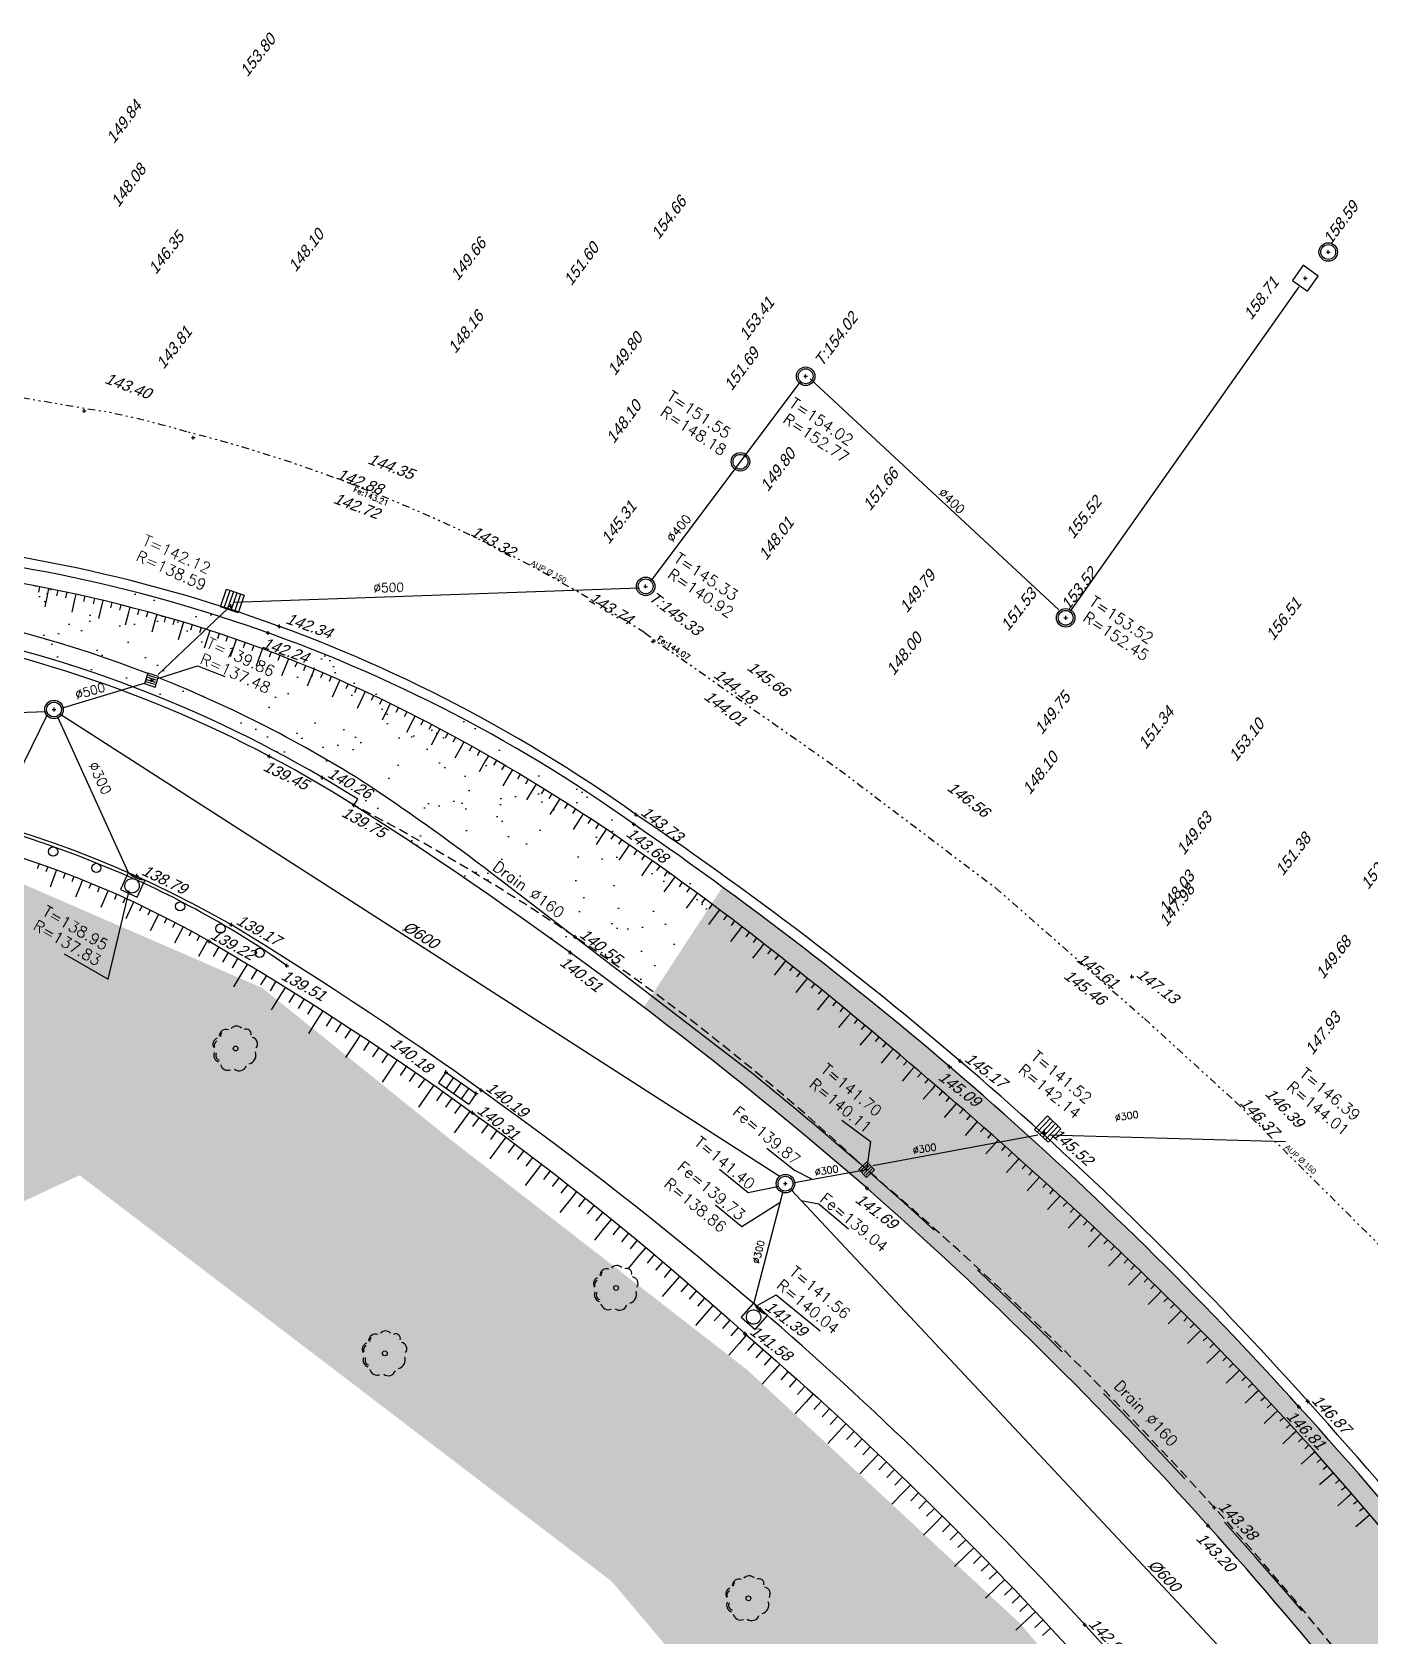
# Model space of a CAD drawing. Header units: metres. Extents: x 1633075 to 1634601, y 8175308 to 8177203.
# Drawn here: x 1633752.9 to 1633825.1, y 8176003.2 to 8176089.7 of the extents above; entities that cross this region are included whole.
import ezdxf

# ---------------------------------------------------------------- set-up
doc = ezdxf.new("R2010")
doc.units = ezdxf.units.M
doc.header["$LTSCALE"] = 2
doc.header["$PDMODE"] = 2
doc.header["$PDSIZE"] = 0.1
for name, pattern in [('211', [0.5, 0.2, -0.1, 0, -0.1, 0, -0.1]), ('31', [2, 1, 1]), ('CACHE', [0.375, 0.25, -0.125]), ('CACHE2', [4.7625, 3.175, -1.5875]), ('CONTINU', [0])]:
    doc.linetypes.add(name, pattern=pattern)
for name, color, linetype in [('C15785 - BORDURES', 7, 'CONTINU'), ('C15785 - BTALUS', 3, 'CACHE'), ('C15785 - DBA', 252, 'Continuous'), ('C15785 - EAUP', 5, 'CONTINU'), ('C15785 - EP', 4, 'Continuous'), ('C15785 - GLISSIERE', 252, 'Continuous'), ('C15785 - HTALUS', 7, 'Continuous'), ('C15785 - POINT 2D', 7, 'Continuous'), ('C15785 - PTT', 3, 'Continuous'), ('C15785 - RECO-GÉN', 5, 'Continuous'), ('C15785 - Talus', 7, 'Continuous'), ('C15785 - VEGET', 3, 'Continuous'), ('C15785 - Z', 7, 'Continuous')]:
    doc.layers.add(name, color=color, linetype=linetype)
doc.styles.add('SIMPLEX', font='simplex_.ttf', dxfattribs={"height": 0.6})
doc.styles.get("Standard").update_dxf_attribs({"font": 'arial.ttf'})

# ---------------------------------------------------------------- blocks, each defined once
blk = doc.blocks.new('U-GRILLC')
for p, q in [((0.5, 0.5), (-0.5, 0.5)), ((-0.5, 0.5), (-0.5, -0.5)), ((0.4, 0.3), (-0.4, 0.3)), ((0.4, 0.1), (-0.4, 0.1)), ((0.5, -0.5), (0.5, 0.5)), ((-0.5, -0.5), (0.5, -0.5)), ((0.4, -0.1), (-0.4, -0.1)), ((0.4, -0.3), (-0.4, -0.3))]:
    blk.add_line(p, q)
blk = doc.blocks.new('BL19')
at = {"color": 0}
for p, q in [((0.5, 1), (-0.5, 1)), ((-0.5, 1), (-0.5, 0)), ((0.5, 0), (0.5, 1)), ((-0.5, 0), (0.5, 0))]:
    blk.add_line(p, q, dxfattribs=at)
for centre, major_axis, start_param, end_param in [((0.009, 0.554), (-0.275, 0.275), 3.926991, 10.210176), ((0.008, -0.967), (0.742, 0.742), 0.387155, 1.183656)]:
    blk.add_ellipse(centre, major_axis=major_axis, ratio=1, start_param=start_param, end_param=end_param, dxfattribs=at)
blk = doc.blocks.new('GRILLEBG')
at = {"color": 0}
for p, q in [((0, 1), (1, 1)), ((0, 0), (0, 1)), ((0.2, 0), (0.2, 1)), ((0.4, 0), (0.4, 1)), ((0.6, 0), (0.6, 1)), ((0.8, 0), (0.8, 1)), ((1, 1), (1, 0)), ((1, 0), (0, 0))]:
    blk.add_line(p, q, dxfattribs=at)
blk = doc.blocks.new('TALH100A')
blk.add_line((0, 0.3), (0, 1))
blk = doc.blocks.new('TALH100B')
blk.add_line((0, 0), (0, 0.3))
blk = doc.blocks.new('RH')
blk.add_circle((0, 0.25), 0.25)
blk = doc.blocks.new('TALB150A')
blk.add_line((0, -0.6), (0, -1.45))
blk = doc.blocks.new('TALB150B')
blk.add_line((0, 0), (0, -0.6))
blk = doc.blocks.new('ARBN')
blk.add_circle((0, 0), 0.0517)
for centre, radius, start, end in [((-0.088, 0.27), 0.194, 62.9289, 157.9234), ((0.159, 0.288), 0.162, 10.5515, 118.7684), ((-0.381, -0.079), 0.106, 125.5548, 253.3512), ((-0.313, 0.149), 0.141, 102.3806, 218.1519), ((0.33, 0.115), 0.163, 331.4172, 69.7614), ((-0.236, -0.237), 0.15, 182.2997, 276.8338), ((0.202, -0.304), 0.137, 247.1419, 348.9634), ((0.221, -0.292), 0.104, 254.316, 338.7253), ((0.342, -0.106), 0.104, 287.358, 32.9391), ((0.335, -0.105), 0.151, 294.7172, 29.5061), ((-0.027, -0.335), 0.147, 208.1993, 316.9403), ((0.007, -0.38), 0.0689, 259.4414, 333.9219)]:
    blk.add_arc(centre, radius, start, end)
blk = doc.blocks.new('TAMPON')
blk.add_circle((0, 0), 0.5)
blk = doc.blocks.new('T1')
at = {"linetype": '31'}
blk.add_point((0, 0), dxfattribs=at)

msp = doc.modelspace()

# ---------------------------------------------------------------- hatches: boundary and pattern name
at = {"layer": 'C15785 - VEGET'}
h = msp.add_hatch(dxfattribs=at)
h.set_pattern_fill('AR-SAND', color=256, scale=0.06, angle=-0.49997, style=0)
h.set_pattern_definition([(37.00002714, (1050220.128, 8061047.714), (-0.070374322, 2.937205342), [0, -2.31648, 0, -2.5908, 0, -2.4765]), (7.00002714, (1050220.128, 8061047.714), (2.734567372, 4.277251446), [0, -1.24968, 0, -2.08788, 0, -0.8001]), (327.00002714, (1050218.2534, 8061047.7303), (4.745848775, -0.03279071), [0, -0.762, 0, -2.7432, 0, -3.5814]), (317.00002714, (1050218.2534, 8061047.7303), (4.59283606, 1.29754797), [0, -0.381, 0, -1.79832, 0, -2.0574])])
h.paths.add_polyline_path([(1633740.078, 8176062.05, 0.023521), (1633722.844, 8176061.389), (1633709.384, 8176060.005), (1633696.941, 8176058.674), (1633697.306, 8176055.126), (1633709.886, 8176056.472), (1633724.5, 8176058.054, -0.179853), (1633770.512, 8176048.358), (1633770.306, 8176048.032, -0.019961), (1633785.947, 8176037.128), (1633790.189, 8176043.617, 0.007173), (1633785.409, 8176047.005, 0.150895)])
h = msp.add_hatch(dxfattribs=at)
h.set_pattern_fill('AR-CONC', color=256, scale=0.035, angle=-0.49997, style=0)
h.set_pattern_definition([(49.5000271, (1050220.128, 8061047.714), (6.371352654, -0.61348817), [0.66675, -7.33425]), (354.5000271, (1050220.128, 8061047.714), (-1.17510092, 6.6974915), [0.5334, -5.8674]), (99.9510271, (1050220.659, 8061047.663), (5.19627452, 6.083972695), [0.56665, -6.23315]), (45.6842271, (1050220.1434, 8061049.492), (9.47456497, -1.55421629), [1.000125, -11.001375]), (96.1356271, (1050220.933, 8061049.362), (8.38439863, 8.58705861), [0.849975, -9.349725]), (350.6840271, (1050220.143, 8061049.492), (8.38441149, 8.58704316), [0.8001, -8.8011]), (20.5000271, (1050221.0285, 8061049.0396), (5.275085627, -3.625461903), [0.66675, -7.33425]), (325.5000271, (1050221.0285, 8061049.0396), (2.21924188, 6.427458284), [0.5334, -5.8674]), (70.9514271, (1050221.468, 8061048.7375), (7.494313027, 2.80201086), [0.56665, -6.23315]), (37.00002714, (1050220.1279, 8061047.714), (0.1339211355, 2.95837039), [0, -5.79628, 0, -5.9563, 0, -5.889625]), (7.00002714, (1050220.128, 8061047.714), (2.369195514, 3.485779085), [0, -3.39598, 0, -5.66293, 0, -2.244725]), (327.00002714, (1050218.1455, 8061047.7312), (4.743740522, -0.241909423), [0, -2.2225, 0, -6.9342, 0, -9.20115]), (317.0000271, (1050217.2565, 8061047.739), (5.19208952, 0.84465285), [0, -2.88925, 0, -4.60502, 0, -6.53415])])
h.paths.add_polyline_path([(1633615.424, 8175997.872), (1633595.17, 8175996.137), (1633602.332, 8176007.327), (1633617.327, 8176021.207), (1633636.512, 8176028.257), (1633662.057, 8176033.554), (1633693.103, 8176036.255), (1633711.837, 8176040.337), (1633713.906, 8176033.95), (1633723.68, 8176033.865), (1633730.527, 8176039.325), (1633730.579, 8176045.268), (1633741.213, 8176046.449), (1633751.393, 8176044.238), (1633765.364, 8176038.172), (1633775.492, 8176030.016), (1633791.532, 8176017.564), (1633806.287, 8176003.848), (1633821.008, 8175986.312), (1633834.849, 8175965.387), (1633842.808, 8175952.156), (1633850.316, 8175935.957), (1633855.707, 8175920.625), (1633856.353, 8175897.268), (1633841.92, 8175899.092), (1633839.593, 8175924.587), (1633817.016, 8175967.241), (1633784.209, 8176006.164), (1633755.502, 8176028.068), (1633738.434, 8176020.15), (1633717.549, 8176013.114), (1633706.981, 8176019.575), (1633661.077, 8176018.702), (1633630.415, 8176011.327)])
h = msp.add_hatch(dxfattribs=at)
h.set_pattern_fill('AR-SAND', color=256, scale=0.07, angle=-0.49997, style=0)
h.set_pattern_definition([(37.00002714, (1050220.128, 8061047.714), (-0.082103375, 3.426739566), [0, -2.70256, 0, -3.0226, 0, -2.88925]), (7.0000271, (1050220.128, 8061047.714), (3.1903286, 4.990126687), [0, -1.45796, 0, -2.43586, 0, -0.93345]), (327.00002714, (1050217.941, 8061047.733), (5.536823571, -0.038255829), [0, -0.889, 0, -3.2004, 0, -4.1783]), (317.0000271, (1050217.941, 8061047.733), (5.358308738, 1.513805964), [0, -0.4445, 0, -2.09804, 0, -2.4003])])
h.paths.add_polyline_path([(1633821.289, 8176015.587, 0.051396), (1633790.189, 8176043.617), (1633785.947, 8176037.128, -0.016218), (1633797.984, 8176027.371, -0.030212), (1633816.388, 8176009.165, -0.051499), (1633845.82, 8175968.615, -0.040976), (1633863.485, 8175931.576), (1633871.896, 8175931.962, 0.045371), (1633851.897, 8175974.024, 0.050567)])

# ---------------------------------------------------------------- linework, layer by layer
at = {"layer": 'C15785 - BORDURES'}
for centre, radius, start, end in [((1633734.445, 8175990.595), 58.777, 60.16232, 96.8532), ((1633641.606, 8175846.757), 238.905, 49.11355, 57.40416), ((1633650.362, 8175855.632), 217.761, 49.34608, 58.6394), ((1633656.666, 8175866.115), 214.416, 41.84823, 48.77009), ((1633656.114, 8175863.356), 208.156, 35.95461, 49.1623), ((1633634.78, 8175846.39), 243.879, 30.07747, 41.86969)]:
    msp.add_arc(centre, radius, start, end, dxfattribs=at)
at = {"layer": 'C15785 - BTALUS'}
for centre, radius, start, end in [((1633712.467, 8175937.357), 124.878, 46.79365, 62.40831), ((1633672.349, 8175880.336), 194.153, 34.20099, 49.68593)]:
    msp.add_arc(centre, radius, start, end, dxfattribs=at)
at = {"layer": 'C15785 - DBA'}
for points in [[(1633770.512, 8176048.358, 0.179853), (1633724.5, 8176058.054), (1633709.886, 8176056.472), (1633686.055, 8176053.922), (1633661.484, 8176051.261), (1633640.996, 8176049.009, 0.070511), (1633623.216, 8176044.327, 0.070511)], [(1633770.306, 8176048.032, 0.179882), (1633724.55, 8176057.672), (1633709.927, 8176056.09), (1633686.096, 8176053.539), (1633661.526, 8176050.879), (1633641.039, 8176048.626, 0.070505), (1633623.365, 8176043.972)]]:
    msp.add_lwpolyline(points, format="xyb", dxfattribs=at)
msp.add_lwpolyline([(1633770.306, 8176048.032), (1633770.512, 8176048.358)], dxfattribs=at)
for centre, radius, start, end in [((1633738.433, 8175981.551), 81.06, 54.47329, 88.68135), ((1633738.385, 8175981.135), 80.933, 54.47722, 88.80087), ((1633669.755, 8175878.724), 204.191, 42.08777, 55.50042), ((1633677, 8175886.713), 194.008, 41.74109, 55.98325), ((1633631.632, 8175843.867), 255.847, 30.57916, 42.15847), ((1633627.051, 8175840.401), 262.115, 30.7315, 42.02568)]:
    msp.add_arc(centre, radius, start, end, dxfattribs=at)
at = {"layer": 'C15785 - EAUP', "linetype": '211'}
msp.add_lwpolyline([(1633737.567, 8176071.177, -0.007251), (1633737.567, 8176071.177), (1633742.28, 8176071.054), (1633746.007, 8176070.783), (1633746.007, 8176070.783), (1633750.036, 8176070.424), (1633756.851, 8176069.265), (1633756.851, 8176069.265, -0.021939), (1633761.288, 8176068.172, -0.030317), (1633770.319, 8176065.293, -0.052844), (1633785.989, 8176057.324), (1633796.5, 8176049.942), (1633804.924, 8176043.57), (1633812.951, 8176036.522), (1633817.862, 8176032.035), (1633834.192, 8176015.773, -0.014221), (1633838.26, 8176010.797, -0.014221), (1633846.845, 8175999.517, -0.025262), (1633855.667, 8175986.443), (1633858.809, 8175981.116), (1633858.809, 8175981.116), (1633864.785, 8175970.744), (1633871.46, 8175957.562, -0.015597), (1633878.192, 8175942.168, -0.002104)], format="xyb", dxfattribs=at)
at = {"layer": 'C15785 - EP'}
for p, q in [((1633763.493, 8176058.64), (1633759.741, 8176055.077)), ((1633759.036, 8176054.617), (1633754.506, 8176053.256)), ((1633753.707, 8176053.066), (1633733.526, 8176052.348)), ((1633758.16, 8176044.356), (1633754.336, 8176052.789)), ((1633793.294, 8176027.989), (1633754.43, 8176052.938)), ((1633793.968, 8176027.657), (1633797.958, 8176028.383)), ((1633791.88, 8176021.132), (1633793.456, 8176027.205)), ((1633830.783, 8175987.924), (1633793.886, 8176027.283))]:
    msp.add_line(p, q, dxfattribs=at)
at = {"layer": 'C15785 - EP', "linetype": 'CONTINU'}
msp.add_line((1633798.297, 8176028.599), (1633807.198, 8176030.246), dxfattribs=at)
at = {"layer": 'C15785 - EP', "flags": 128}
msp.add_lwpolyline([(1633821.515, 8176077.157), (1633820.934, 8176076.343), (1633821.748, 8176075.762), (1633822.329, 8176076.576)], close=True, dxfattribs=at)
at = {"layer": 'C15785 - EP', "linetype": 'CONTINU'}
for points in [[(1633808.957, 8176058.505), (1633821.291, 8176075.99)], [(1633786.352, 8176060.157), (1633794.433, 8176070.927)], [(1633794.921, 8176071.037), (1633808.327, 8176058.568)], [(1633763.798, 8176058.991), (1633785.713, 8176059.753)], [(1633807.788, 8176030.245), (1633820.57, 8176029.884)]]:
    msp.add_lwpolyline(points, dxfattribs=at)
at = {"layer": 'C15785 - EP', "flags": 128}
for points in [[(1633759.728, 8176054.859), (1633761.868, 8176055.548), (1633763.332, 8176054.979)], [(1633749.037, 8176048.422), (1633751.264, 8176047.824), (1633753.776, 8176052.92)], [(1633754.677, 8176040.022), (1633757.043, 8176038.653), (1633758.177, 8176043.414)], [(1633796.621, 8176031.048), (1633798.171, 8176029.894), (1633797.967, 8176028.482)], [(1633792.579, 8176029.528), (1633794.068, 8176028.337), (1633794.991, 8176027.871)], [(1633790.02, 8176028.391), (1633791.58, 8176027.147), (1633793.148, 8176027.473)], [(1633789.809, 8176026.474), (1633791.231, 8176025.305), (1633793.333, 8176026.645)], [(1633794.438, 8176026.716), (1633795.386, 8176026.538), (1633796.989, 8176025.187)], [(1633792.087, 8176021.055), (1633793.078, 8176021.621), (1633795.461, 8176019.685)]]:
    msp.add_lwpolyline(points, dxfattribs=at)
msp.add_lwpolyline([(1633797.613, 8176028.678, 0.008265), (1633791.899, 8176033.481), (1633778.199, 8176044.003, 0.016286), (1633771.049, 8176049.134, 0.047022), (1633759.806, 8176054.889)], format="xyb", dxfattribs=at)
at = {"layer": 'C15785 - EP'}
for centre in [(1633822.867, 8176077.872), (1633794.672, 8176071.171), (1633791.155, 8176066.559), (1633786.041, 8176059.835), (1633808.705, 8176058.14), (1633754.123, 8176053.194), (1633793.584, 8176027.62)]:
    msp.add_circle(centre, 0.4, dxfattribs=at)
msp.add_arc((1633734.894, 8175992.37), 67.3, 68.7947, 91.87351, dxfattribs=at)
at = {"layer": 'C15785 - EP', "linetype": 'CACHE2'}
msp.add_arc((1633649.477, 8175858.262), 225.8, 37.97397, 48.81659, dxfattribs=at)
at = {"layer": 'C15785 - GLISSIERE'}
msp.add_lwpolyline([(1633766.685, 8176039.376, 0.055002), (1633757.16, 8176044.607, 0.129646), (1633727.402, 8176048.763), (1633708.7, 8176047.181), (1633686.916, 8176044.956), (1633662.185, 8176041.997), (1633641.125, 8176039.207, 0.030208), (1633629.024, 8176036.016, 0.144588), (1633603.729, 8176016.956, 0.167506), (1633592.628, 8175983.007)], format="xyb", dxfattribs=at)
at = {"layer": 'C15785 - HTALUS'}
for points in [[(1633762.49, 8176040.694, 0.165527), (1633727.825, 8176047.438), (1633709.284, 8176045.893), (1633686.588, 8176043.545), (1633662.297, 8176040.788), (1633641.482, 8176037.993, 0.095704), (1633618.833, 8176029.436, 0.197756), (1633595.17, 8175996.137)], [(1633762.49, 8176040.694, -0.052054), (1633791.41, 8176019.516, -0.057778), (1633823.522, 8175984.653, -0.053092), (1633847.764, 8175943.195, -0.011637), (1633857.505, 8175918.54), (1633856.514, 8175911.651), (1633857.217, 8175906.686), (1633862.494, 8175905.131, 0.038401), (1633876.921, 8175877.708), (1633881.442, 8175863.295, 0.055743), (1633895.556, 8175848.187, 0.024482), (1633915.105, 8175834.101, 0.076517), (1633955.274, 8175815), (1633955.726, 8175813.123), (1633950.993, 8175808.101)]]:
    msp.add_lwpolyline(points, format="xyb", dxfattribs=at)
msp.add_spline([(1633941.522, 8175835.34), (1633924.144, 8175846.321), (1633908.848, 8175860.133), (1633892.88, 8175880.197), (1633883.398, 8175897.291), (1633871.933, 8175927.871), (1633863.326, 8175950.187), (1633850.893, 8175973.312), (1633838.351, 8175992.579), (1633817.918, 8176017.724), (1633802.258, 8176032.422), (1633785.952, 8176045.345), (1633766.956, 8176055.862), (1633741.614, 8176061.185), (1633720.964, 8176060.289)], degree=3, dxfattribs=at)
at = {"layer": 'C15785 - POINT 2D'}
for p in [(1633822.867, 8176077.872), (1633821.631, 8176076.46), (1633794.672, 8176071.171), (1633786.041, 8176059.835), (1633763.655, 8176058.77), (1633808.705, 8176058.14), (1633765.673, 8176057.328), (1633766.288, 8176057.675), (1633759.385, 8176054.785), (1633754.123, 8176053.194), (1633765.74, 8176050.666), (1633768.61, 8176049.516), (1633770.306, 8176048.032), (1633785.535, 8176047.521), (1633785.409, 8176047.005), (1633758.582, 8176044.228), (1633763.69, 8176041.581), (1633762.49, 8176040.694), (1633782.236, 8176040.927), (1633781.978, 8176040.073), (1633766.685, 8176039.376), (1633812.274, 8176038.78), (1633775.268, 8176033.631), (1633802.44, 8176033.929), (1633803.011, 8176034.227), (1633776.901, 8176032.484), (1633777.175, 8176032.659), (1633776.702, 8176031.44), (1633807.534, 8176030.344), (1633793.584, 8176027.62), (1633797.962, 8176028.379), (1633797.984, 8176027.371), (1633792.231, 8176020.839), (1633791.41, 8176019.516), (1633821.289, 8176015.587), (1633821.762, 8176015.877), (1633816.725, 8176010.147), (1633816.388, 8176009.165), (1633809.727, 8176003.826)]:
    msp.add_point(p, dxfattribs=at)
at = {"layer": 'C15785 - PTT'}
for p, q in [((1633775.268, 8176033.631), (1633774.866, 8176033.058)), ((1633774.866, 8176033.058), (1633776.499, 8176031.911)), ((1633775.268, 8176033.631), (1633776.901, 8176032.484)), ((1633775.675, 8176033.345), (1633775.273, 8176032.772)), ((1633776.084, 8176033.057), (1633775.682, 8176032.484)), ((1633776.493, 8176032.77), (1633776.091, 8176032.197)), ((1633776.901, 8176032.484), (1633776.499, 8176031.911))]:
    msp.add_line(p, q, dxfattribs=at)
at = {"layer": 'C15785 - RECO-GÉN'}
for p in [(1633807.553, 8176030.359, 145.506), (1633807.553, 8176030.359)]:
    msp.add_point(p, dxfattribs=at)

# ---------------------------------------------------------------- block references
at = {"layer": 'C15785 - EAUP'}
for p, rotation in [((1633755.755, 8176069.3), 259.9170441464601), ((1633761.636, 8176067.865), 254.8920531481556), ((1633786.447, 8176056.867), 235.8584131400453)]:
    msp.add_blockref('T1', p, dxfattribs=dict(at, rotation=rotation))
at = {"layer": 'C15785 - EP'}
for name, p, rotation in [('TAMPON', (1633822.867, 8176077.872), 359.5000271160415), ('TAMPON', (1633794.672, 8176071.171), 359.5000271160415), ('TAMPON', (1633791.155, 8176066.559), 359.5000271160415), ('GRILLEBG', (1633763.112, 8176058.74), 341.0454582697314), ('TAMPON', (1633786.041, 8176059.835), 359.5000271160415), ('TAMPON', (1633808.705, 8176058.14), 359.5000271160415), ('TAMPON', (1633754.123, 8176053.194), 359.5000271160415), ('BL19', (1633758.573, 8176044.184), 155.3008309121462), ('TAMPON', (1633793.584, 8176027.62), 359.5000271160415), ('BL19', (1633792.231, 8176020.839), 139.1227471017132)]:
    msp.add_blockref(name, p, dxfattribs=dict(at, rotation=rotation))
for p, xscale, yscale, zscale, rotation in [((1633759.385, 8176054.785), 0.6000000002120673, 0.6000000002120673, 0.6000000002120673, 342.108865018126), ((1633797.962, 8176028.379), 0.6000000001804392, 0.6000000001804392, 0.6000000001804392, 223.704166333536)]:
    msp.add_blockref('U-GRILLC', p, dxfattribs=dict(at, xscale=xscale, yscale=yscale, zscale=zscale, rotation=rotation))
at = {"layer": 'C15785 - EP', "linetype": 'CACHE2', "rotation": 316.6188787770062}
msp.add_blockref('GRILLEBG', (1633807.028, 8176030.542), dxfattribs=at)
at = {"layer": 'C15785 - GLISSIERE'}
for p, rotation in [((1633754.161, 8176045.768), 160.4024553573332), ((1633756.498, 8176044.879), 157.9711030734614), ((1633761.043, 8176042.8), 152.5684962744267), ((1633763.232, 8176041.593), 149.677426521591), ((1633765.357, 8176040.277), 146.7863567373549)]:
    msp.add_blockref('RH', p, dxfattribs=dict(at, rotation=rotation))
at = {"layer": 'C15785 - Talus'}
for name, p, rotation in [('TALH100B', (1633753.34, 8176059.818), 169.1031000894724), ('TALH100B', (1633753.83, 8176059.722), 168.7387645184395), ('TALH100A', (1633753.83, 8176059.722), 168.7387645184395), ('TALH100B', (1633754.32, 8176059.623), 168.3736608852539), ('TALH100B', (1633754.81, 8176059.52), 168.0074608405543), ('TALH100A', (1633755.299, 8176059.415), 167.6404877792852), ('TALH100B', (1633755.299, 8176059.415), 167.6404877792852), ('TALH100B', (1633755.787, 8176059.306), 167.2728175529243), ('TALH100B', (1633756.301, 8176059.188), 166.8838791804177), ('TALH100B', (1633756.761, 8176059.08), 166.5343154193852), ('TALH100B', (1633757.246, 8176058.962), 166.1636349745125), ('TALH100B', (1633757.731, 8176058.841), 165.791937591097), ('TALH100A', (1633756.761, 8176059.08), 166.5343154193852), ('TALH100A', (1633758.216, 8176058.716), 165.4191361907979), ('TALH100B', (1633758.216, 8176058.716), 165.4191361907979), ('TALH100B', (1633758.699, 8176058.589), 165.0449869306429), ('TALH100B', (1633759.182, 8176058.458), 164.6697899577855), ('TALH100A', (1633759.664, 8176058.324), 164.2934374255179), ('TALH100B', (1633759.664, 8176058.324), 164.2934374255179), ('TALH100B', (1633760.145, 8176058.187), 163.9159177517556), ('TALH100B', (1633760.625, 8176058.047), 163.5378604209727), ('TALH100A', (1633761.104, 8176057.904), 163.1580413529956), ('TALH100B', (1633761.104, 8176057.904), 163.1580413529956), ('TALH100B', (1633761.582, 8176057.758), 162.7769404890901), ('TALH100B', (1633762.059, 8176057.608), 162.3945135279459), ('TALH100A', (1633762.535, 8176057.455), 162.0107728267901), ('TALH100B', (1633762.535, 8176057.455), 162.0107728267901), ('TALH100B', (1633763.032, 8176057.292), 161.607922587542), ('TALH100B', (1633763.484, 8176057.14), 161.2389914378292), ('TALH100A', (1633763.957, 8176056.977), 160.8513025552826), ('TALH100B', (1633763.957, 8176056.977), 160.8513025552826), ('TALH100B', (1633764.429, 8176056.812), 160.4619548557861), ('TALH100B', (1633764.899, 8176056.643), 160.0710951420846), ('TALH100B', (1633765.369, 8176056.471), 159.6787281544126), ('TALH100B', (1633765.835, 8176056.297), 159.2869933606184), ('TALH100A', (1633765.369, 8176056.471), 159.6787281544126), ('TALH100B', (1633766.304, 8176056.117), 158.8894669008217), ('TALH100A', (1633766.77, 8176055.936), 158.4925303302778), ('TALH100B', (1633766.77, 8176055.936), 158.4925303302778), ('TALH100B', (1633767.234, 8176055.751), 158.0950734618581), ('TALH100B', (1633767.698, 8176055.563), 157.7013570608849), ('TALH100B', (1633768.16, 8176055.371), 157.3118353780544), ('TALH100A', (1633768.16, 8176055.371), 157.3118353780544), ('TALH100B', (1633768.62, 8176055.177), 156.9266048427598), ('TALH100B', (1633769.08, 8176054.979), 156.5456792834302), ('TALH100A', (1633769.538, 8176054.779), 156.1690956162635), ('TALH100B', (1633769.538, 8176054.779), 156.1690956162635), ('TALH100B', (1633769.994, 8176054.575), 155.7968299133752), ('TALH100B', (1633770.45, 8176054.369), 155.4289181342239), ('TALH100A', (1633770.904, 8176054.16), 155.0653754693984), ('TALH100B', (1633770.904, 8176054.16), 155.0653754693984), ('TALH100B', (1633771.356, 8176053.947), 154.7062489703896), ('TALH100B', (1633771.808, 8176053.732), 154.3514549414001), ('TALH100A', (1633772.258, 8176053.514), 154.0010555084813), ('TALH100B', (1633772.258, 8176053.514), 154.0010555084813), ('TALH100B', (1633772.699, 8176053.298), 153.6612241746174), ('TALH100B', (1633773.154, 8176053.071), 153.3134818364859), ('TALH100B', (1633773.6, 8176052.845), 152.9762761202741), ('TALH100A', (1633773.6, 8176052.845), 152.9762761202741), ('TALH100B', (1633774.045, 8176052.616), 152.6434430474367), ('TALH100B', (1633774.488, 8176052.385), 152.3149937604969), ('TALH100B', (1633774.931, 8176052.152), 151.9909444224339), ('TALH100B', (1633775.371, 8176051.916), 151.671299626167), ('TALH100A', (1633774.931, 8176052.152), 151.9909444224339), ('TALH100B', (1633775.791, 8176051.688), 151.3704503529272), ('TALH100A', (1633776.229, 8176051.448), 151.0595299474601), ('TALH100B', (1633776.229, 8176051.448), 151.0595299474601), ('TALH100B', (1633776.666, 8176051.204), 150.7526029502523), ('TALH100B', (1633777.101, 8176050.959), 150.4501933966996), ('TALH100A', (1633777.555, 8176050.7), 150.1390548610307), ('TALH100B', (1633777.555, 8176050.7), 150.1390548610307), ('TALH100B', (1633777.988, 8176050.45), 149.8456076038071), ('TALH100B', (1633778.421, 8176050.197), 149.5555117402041), ('TALH100A', (1633778.851, 8176049.943), 149.2708591605279), ('TALH100B', (1633778.851, 8176049.943), 149.2708591605279), ('TALH100B', (1633779.28, 8176049.686), 148.9901592990406), ('TALH100B', (1633779.708, 8176049.428), 148.7137179803827), ('TALH100A', (1633780.134, 8176049.167), 148.4415016627591), ('TALH100B', (1633780.134, 8176049.167), 148.4415016627591), ('TALH100B', (1633780.56, 8176048.905), 148.1735105070551), ('TALH100B', (1633780.984, 8176048.64), 147.9097183301321), ('TALH100A', (1633781.407, 8176048.373), 147.650179522546), ('TALH100B', (1633781.407, 8176048.373), 147.650179522546), ('TALH100B', (1633781.829, 8176048.105), 147.3946467607928), ('TALH100B', (1633782.25, 8176047.834), 147.1432801916609), ('TALH100A', (1633782.669, 8176047.562), 146.8960653396103), ('TALH100B', (1633782.669, 8176047.562), 146.8960653396103), ('TALH100B', (1633783.087, 8176047.288), 146.6529904088982), ('TALH100B', (1633783.504, 8176047.012), 146.4140431436658), ('TALH100B', (1633783.92, 8176046.735), 146.1791706714644), ('TALH100A', (1633783.92, 8176046.735), 146.1791706714644), ('TALH100B', (1633784.335, 8176046.456), 145.9483151612235), ('TALH100B', (1633784.749, 8176046.175), 145.7214774678664), ('TALH100B', (1633785.161, 8176045.893), 145.498709496972), ('TALH100A', (1633785.161, 8176045.893), 145.498709496972), ('TALH100B', (1633785.573, 8176045.609), 145.279890841746), ('TALH100B', (1633785.983, 8176045.323), 145.0650525435993), ('TALH100B', (1633786.393, 8176045.036), 144.8537623481957), ('TALH100B', (1633753.319, 8176044.879), 160.7479773712099), ('TALH100B', (1633753.791, 8176044.712), 160.2251830610139), ('TALH100A', (1633754.26, 8176044.541), 159.7023887225878), ('TALH100B', (1633754.26, 8176044.541), 159.7023887225878), ('TALH100B', (1633754.728, 8176044.365), 159.1795944455968), ('TALH100B', (1633755.195, 8176044.186), 158.6568000901387), ('TALH100A', (1633786.393, 8176045.036), 144.8537623481957), ('TALH100B', (1633786.801, 8176044.747), 144.6457140309677), ('TALH100B', (1633787.208, 8176044.457), 144.4409201055684), ('TALH100B', (1633787.614, 8176044.166), 144.2393919816385), ('TALH100A', (1633755.66, 8176044.001), 158.1340058032894), ('TALH100B', (1633755.66, 8176044.001), 158.1340058032894), ('TALH100B', (1633756.123, 8176043.813), 157.6112115147789), ('TALH100B', (1633756.584, 8176043.621), 157.0884172002484), ('TALH100B', (1633757.044, 8176043.424), 156.5656228637368), ('TALH100A', (1633787.614, 8176044.166), 144.2393919816385), ('TALH100B', (1633788.02, 8176043.873), 144.0411405613325), ('TALH100B', (1633788.424, 8176043.579), 143.8461739513613), ('TALH100B', (1633788.827, 8176043.283), 143.6544937079497), ('TALH100A', (1633757.044, 8176043.424), 156.5656228637368), ('TALH100B', (1633757.502, 8176043.223), 156.0428285607671), ('TALH100B', (1633757.958, 8176043.018), 155.520034250725), ('TALH100A', (1633758.412, 8176042.808), 154.9972399366977), ('TALH100B', (1633758.412, 8176042.808), 154.9972399366977), ('TALH100B', (1633758.864, 8176042.595), 154.4744456307483), ('TALH100B', (1633759.314, 8176042.378), 153.9516513520854), ('TALH100A', (1633788.827, 8176043.283), 143.6544937079497), ('TALH100B', (1633789.229, 8176042.986), 143.4661105830977), ('TALH100B', (1633789.631, 8176042.688), 143.2810364385341), ('TALH100B', (1633790.031, 8176042.388), 143.0992856783924), ('TALH100A', (1633759.763, 8176042.156), 153.4288570171784), ('TALH100B', (1633759.763, 8176042.156), 153.4288570171784), ('TALH100B', (1633760.209, 8176041.93), 152.90606272991), ('TALH100B', (1633760.653, 8176041.7), 152.3832683916435), ('TALH100A', (1633790.031, 8176042.388), 143.0992856783924), ('TALH100B', (1633790.43, 8176042.088), 142.9211714736687), ('TALH100B', (1633790.828, 8176041.786), 142.7460619057733), ('TALH100A', (1633761.095, 8176041.467), 151.8604740735744), ('TALH100B', (1633761.095, 8176041.467), 151.8604740735744), ('TALH100B', (1633761.535, 8176041.229), 151.3376797832004), ('TALH100B', (1633761.972, 8176040.987), 150.8148854911401), ('TALH100B', (1633762.408, 8176040.741), 150.2920911539754), ('TALH100A', (1633791.226, 8176041.482), 142.5742952002674), ('TALH100B', (1633791.226, 8176041.482), 142.5742952002674), ('TALH100B', (1633791.623, 8176041.178), 142.4056923688775), ('TALH100B', (1633792.019, 8176040.872), 142.2406515837228), ('TALH100A', (1633762.408, 8176040.741), 150.2920911539754), ('TALB150B', (1633763.008, 8176040.391), 329.54533319923), ('TALB150B', (1633763.524, 8176040.086), 329.346183618086), ('TALB150B', (1633764.04, 8176039.779), 329.1470340363981), ('TALH100A', (1633792.414, 8176040.565), 142.0789620149847), ('TALH100B', (1633792.414, 8176040.565), 142.0789620149847), ('TALH100B', (1633792.808, 8176040.257), 141.9206506539063), ('TALH100B', (1633793.201, 8176039.949), 141.7657055680709), ('TALB150A', (1633764.554, 8176039.471), 328.9478844708515), ('TALB150B', (1633764.554, 8176039.471), 328.9478844708515), ('TALB150B', (1633765.068, 8176039.16), 328.7487348924817), ('TALH100A', (1633793.592, 8176039.639), 141.6144197622896), ('TALH100B', (1633793.592, 8176039.639), 141.6144197622896), ('TALH100B', (1633793.985, 8176039.328), 141.4659201939781), ('TALH100B', (1633794.375, 8176039.016), 141.3210872308256), ('TALB150B', (1633765.58, 8176038.848), 328.5495853250422), ('TALB150B', (1633766.092, 8176038.534), 328.3504357397558), ('TALB150B', (1633766.602, 8176038.218), 328.1512862055454), ('TALH100A', (1633794.765, 8176038.703), 141.1796286779922), ('TALH100B', (1633794.765, 8176038.703), 141.1796286779922), ('TALH100B', (1633795.154, 8176038.389), 141.0415160854501), ('TALH100B', (1633795.543, 8176038.074), 140.9068088922707), ('TALB150A', (1633766.602, 8176038.218), 328.1512862055454), ('TALB150B', (1633767.111, 8176037.901), 327.9521366238417), ('TALB150B', (1633767.619, 8176037.582), 327.7529870705134), ('TALB150B', (1633768.126, 8176037.261), 327.5538374855221), ('TALH100A', (1633795.931, 8176037.758), 140.7754808290584), ('TALH100B', (1633795.931, 8176037.758), 140.7754808290584), ('TALH100B', (1633796.318, 8176037.441), 140.6475362336635), ('TALB150A', (1633768.632, 8176036.938), 327.3546879205385), ('TALB150B', (1633768.632, 8176036.938), 327.3546879205385), ('TALB150B', (1633769.136, 8176036.613), 327.1555383229153), ('TALH100A', (1633797.09, 8176036.805), 140.40163661737), ('TALH100B', (1633796.704, 8176037.124), 140.5228322052362), ('TALH100B', (1633797.09, 8176036.805), 140.40163661737), ('TALH100B', (1633797.475, 8176036.486), 140.283840412323), ('TALB150B', (1633769.64, 8176036.287), 326.9563887962051), ('TALB150B', (1633770.142, 8176035.959), 326.7572391982052), ('TALB150B', (1633770.643, 8176035.629), 326.5580896321733), ('TALH100A', (1633798.243, 8176035.846), 140.0583242744433), ('TALH100B', (1633797.859, 8176036.166), 140.1694041313881), ('TALH100B', (1633798.243, 8176035.846), 140.0583242744433), ('TALH100B', (1633798.626, 8176035.524), 139.9506493406061), ('TALB150A', (1633770.643, 8176035.629), 326.5580896321733), ('TALB150B', (1633771.144, 8176035.298), 326.3589400819615), ('TALB150B', (1633771.642, 8176034.964), 326.1597905022099), ('TALB150B', (1633772.14, 8176034.629), 325.9606409363528), ('TALH100A', (1633799.39, 8176034.88), 139.7454488756647), ('TALH100B', (1633799.008, 8176035.202), 139.846358187681), ('TALH100B', (1633799.39, 8176034.88), 139.7454488756647), ('TALB150A', (1633772.637, 8176034.293), 325.7614913463497), ('TALB150B', (1633772.637, 8176034.293), 325.7614913463497), ('TALB150B', (1633773.132, 8176033.954), 325.5623417755869), ('TALH100B', (1633799.771, 8176034.556), 139.6479158707746), ('TALH100B', (1633800.152, 8176034.232), 139.5537555909294), ('TALH100B', (1633800.532, 8176033.908), 139.462966368366), ('TALB150B', (1633773.627, 8176033.614), 325.3631922158947), ('TALB150B', (1633774.12, 8176033.272), 325.1640426439417), ('TALB150B', (1633774.611, 8176032.929), 324.9648930743467), ('TALH100A', (1633800.532, 8176033.908), 139.462966368366), ('TALH100B', (1633800.912, 8176033.582), 139.3755465693819), ('TALH100B', (1633801.291, 8176033.257), 139.2914948066941), ('TALH100B', (1633801.67, 8176032.93), 139.2108103167991), ('TALB150A', (1633774.611, 8176032.929), 324.9648930743467), ('TALB150B', (1633775.102, 8176032.583), 324.7657435066409), ('TALB150B', (1633775.592, 8176032.236), 324.5665939325047), ('TALH100A', (1633801.67, 8176032.93), 139.2108103167991), ('TALH100B', (1633802.048, 8176032.604), 139.1334907562551), ('TALH100B', (1633802.426, 8176032.276), 139.0589819851105), ('TALB150B', (1633776.08, 8176031.888), 324.3674443820939), ('TALB150B', (1633776.567, 8176031.537), 324.1682948035094), ('TALB150B', (1633777.053, 8176031.185), 323.9691452349052), ('TALH100A', (1633802.803, 8176031.948), 138.983099226027), ('TALH100B', (1633802.803, 8176031.948), 138.983099226027), ('TALH100B', (1633803.18, 8176031.62), 138.9049798697023), ('TALH100B', (1633803.557, 8176031.291), 138.8246221035298), ('TALB150A', (1633776.567, 8176031.537), 324.1682948035094), ('TALB150B', (1633777.537, 8176030.831), 323.7699956400243), ('TALB150B', (1633778.021, 8176030.476), 323.5708460921327), ('TALH100A', (1633803.933, 8176030.962), 138.742028758077), ('TALH100B', (1633803.933, 8176030.962), 138.742028758077), ('TALH100B', (1633804.308, 8176030.632), 138.657202297929), ('TALH100B', (1633804.683, 8176030.301), 138.5701317549331), ('TALB150A', (1633778.503, 8176030.119), 323.3716965274109), ('TALB150B', (1633778.503, 8176030.119), 323.3716965274109), ('TALB150B', (1633778.984, 8176029.76), 323.1725469491402), ('TALB150B', (1633779.463, 8176029.4), 322.9733973874269), ('TALH100A', (1633805.058, 8176029.97), 138.480811637096), ('TALH100B', (1633805.058, 8176029.97), 138.480811637096), ('TALH100B', (1633805.432, 8176029.638), 138.3892023522381), ('TALB150B', (1633779.942, 8176029.037), 322.7742477949002), ('TALB150B', (1633780.419, 8176028.674), 322.575098225514), ('TALH100A', (1633806.179, 8176028.973), 138.1992759943154), ('TALH100B', (1633805.806, 8176029.306), 138.2953688780616), ('TALH100B', (1633806.179, 8176028.973), 138.1992759943154), ('TALH100B', (1633806.551, 8176028.639), 138.1009187450701), ('TALB150A', (1633780.419, 8176028.674), 322.575098225514), ('TALB150B', (1633780.895, 8176028.308), 322.3759486661644), ('TALB150B', (1633781.369, 8176027.941), 322.17679911021), ('TALH100A', (1633807.295, 8176027.97), 137.8974160106725), ('TALH100B', (1633806.924, 8176028.305), 138.0002542585368), ('TALH100B', (1633807.295, 8176027.97), 137.8974160106725), ('TALB150B', (1633781.843, 8176027.572), 321.9776495106709), ('TALB150B', (1633782.315, 8176027.202), 321.7784999290739), ('TALB150B', (1633782.785, 8176026.83), 321.5793504010283), ('TALH100B', (1633807.666, 8176027.634), 137.7923252122837), ('TALH100B', (1633808.036, 8176027.298), 137.6849829029569), ('TALH100B', (1633808.405, 8176026.961), 137.5753862585888), ('TALB150A', (1633782.315, 8176027.202), 321.7784999290739), ('TALB150B', (1633783.255, 8176026.456), 321.3802008120279), ('TALB150B', (1633783.723, 8176026.081), 321.1810512480918), ('TALH100A', (1633808.405, 8176026.961), 137.5753862585888), ('TALH100B', (1633808.774, 8176026.623), 137.4635317547841), ('TALH100B', (1633809.142, 8176026.285), 137.3494176090137), ('TALH100B', (1633809.509, 8176025.946), 137.2330407928391), ('TALB150A', (1633784.19, 8176025.704), 320.9819016865112), ('TALB150B', (1633784.19, 8176025.704), 320.9819016865112), ('TALB150B', (1633784.655, 8176025.325), 320.7827520967367), ('TALH100A', (1633809.509, 8176025.946), 137.2330407928391), ('TALH100B', (1633809.876, 8176025.606), 137.1143992727239), ('TALH100B', (1633810.242, 8176025.265), 136.9934897421094), ('TALB150B', (1633785.12, 8176024.945), 320.5836025471736), ('TALB150B', (1633785.582, 8176024.563), 320.3844529745631), ('TALH100A', (1633810.607, 8176024.924), 136.8703080254675), ('TALH100B', (1633810.607, 8176024.924), 136.8703080254675), ('TALH100B', (1633810.972, 8176024.582), 136.74477839578), ('TALH100B', (1633811.336, 8176024.239), 136.6170620675518), ('TALB150A', (1633786.044, 8176024.18), 320.1853033816155), ('TALB150B', (1633786.044, 8176024.18), 320.1853033816155), ('TALB150B', (1633786.504, 8176023.795), 319.9861538202196), ('TALB150B', (1633786.963, 8176023.408), 319.7870042772718), ('TALH100A', (1633811.699, 8176023.895), 136.4870771564493), ('TALH100B', (1633811.699, 8176023.895), 136.4870771564493), ('TALH100B', (1633812.061, 8176023.55), 136.3547312450103), ('TALB150B', (1633787.421, 8176023.02), 319.5878546734951), ('TALB150B', (1633787.877, 8176022.631), 319.3887051267246), ('TALH100A', (1633812.783, 8176022.858), 136.0834317481527), ('TALH100B', (1633812.422, 8176023.204), 136.2202134609833), ('TALH100B', (1633812.783, 8176022.858), 136.0834317481527), ('TALH100B', (1633813.143, 8176022.511), 135.9444283150628), ('TALB150A', (1633787.877, 8176022.631), 319.3887051267246), ('TALB150B', (1633788.331, 8176022.239), 319.1895555430037), ('TALB150B', (1633788.785, 8176021.846), 318.9904059589505), ('TALH100B', (1633813.501, 8176022.163), 135.8030827336419), ('TALH100B', (1633813.859, 8176021.814), 135.6594605371338), ('TALB150B', (1633789.237, 8176021.452), 318.7912564107778), ('TALB150B', (1633789.688, 8176021.056), 318.5921068141068), ('TALH100A', (1633813.859, 8176021.814), 135.6594605371338), ('TALH100B', (1633814.217, 8176021.464), 135.5135599476653), ('TALH100B', (1633814.572, 8176021.114), 135.3655607089978), ('TALH100B', (1633814.928, 8176020.761), 135.2149285306532), ('TALB150A', (1633789.688, 8176021.056), 318.5921068141068), ('TALB150B', (1633790.137, 8176020.658), 318.3929572626985), ('TALB150B', (1633790.585, 8176020.259), 318.193807681344), ('TALH100A', (1633814.928, 8176020.761), 135.2149285306532), ('TALH100B', (1633815.283, 8176020.409), 135.0621989286636), ('TALH100B', (1633815.636, 8176020.055), 134.9072008286416), ('TALB150B', (1633791.032, 8176019.858), 317.9946581145301), ('TALB150B', (1633791.478, 8176019.458), 319.2360038330872), ('TALB150B', (1633791.932, 8176019.065), 319.0689394610786), ('TALH100A', (1633815.988, 8176019.701), 134.7500055180074), ('TALH100B', (1633815.988, 8176019.701), 134.7500055180074), ('TALH100B', (1633816.34, 8176019.345), 134.5904600637873), ('TALB150A', (1633791.478, 8176019.458), 319.2360038330872), ('TALB150B', (1633792.385, 8176018.671), 318.9018751012547), ('TALB150B', (1633792.836, 8176018.276), 318.7348107826548), ('TALH100A', (1633817.04, 8176018.631), 134.2645606841217), ('TALH100B', (1633816.69, 8176018.989), 134.4286445728954), ('TALH100B', (1633817.04, 8176018.631), 134.2645606841217), ('TALH100B', (1633817.388, 8176018.272), 134.0982122910378), ('TALB150A', (1633793.287, 8176017.88), 318.5677464226227), ('TALB150B', (1633793.287, 8176017.88), 318.5677464226227), ('TALB150B', (1633793.736, 8176017.482), 318.4006820678702), ('TALH100A', (1633818.082, 8176017.552), 133.7590552341534), ('TALH100B', (1633817.736, 8176017.913), 133.9295987948083), ('TALH100B', (1633818.082, 8176017.552), 133.7590552341534), ('TALB150B', (1633794.184, 8176017.083), 318.2336177160561), ('TALB150B', (1633794.631, 8176016.683), 318.0665533736349), ('TALH100B', (1633818.428, 8176017.19), 133.589254004827), ('TALH100B', (1633818.772, 8176016.828), 133.4206072369617), ('TALH100B', (1633819.115, 8176016.464), 133.2531154180192), ('TALB150A', (1633795.077, 8176016.281), 317.8994890074167), ('TALB150B', (1633795.077, 8176016.281), 317.8994890074167), ('TALB150B', (1633795.521, 8176015.878), 317.7324246635043), ('TALH100A', (1633819.115, 8176016.464), 133.2531154180192), ('TALH100B', (1633819.457, 8176016.099), 133.0867791353999), ('TALH100B', (1633819.798, 8176015.734), 132.921598640852), ('TALB150B', (1633795.965, 8176015.474), 317.565360317669), ('TALB150B', (1633796.407, 8176015.069), 317.3982959460189), ('TALH100A', (1633820.138, 8176015.367), 132.7575508377063), ('TALH100B', (1633820.138, 8176015.367), 132.7575508377063), ('TALH100B', (1633820.477, 8176015), 132.594688270106), ('TALB150A', (1633796.848, 8176014.662), 317.2312315942384), ('TALB150B', (1633796.848, 8176014.662), 317.2312315942384), ('TALB150B', (1633797.288, 8176014.254), 317.0641672473368), ('TALB150B', (1633797.727, 8176013.844), 316.8971028815162), ('TALH100A', (1633821.152, 8176014.262), 132.2724198565974), ('TALH100B', (1633820.815, 8176014.631), 132.4329779017282), ('TALH100B', (1633821.152, 8176014.262), 132.2724198565974), ('TALH100B', (1633821.487, 8176013.891), 132.1129728890586), ('TALB150B', (1633798.164, 8176013.434), 316.7300385508336), ('TALB150B', (1633798.6, 8176013.022), 316.562974181122), ('TALH100B', (1633821.822, 8176013.52), 131.9547068384727), ('TALH100B', (1633822.156, 8176013.147), 131.797585321973), ('TALB150A', (1633798.6, 8176013.022), 316.562974181122), ('TALB150B', (1633799.036, 8176012.609), 316.3959098558583), ('TALB150B', (1633799.469, 8176012.194), 316.2288454921488), ('TALH100A', (1633822.156, 8176013.147), 131.797585321973), ('TALH100B', (1633822.489, 8176012.774), 131.6416332290111), ('TALH100B', (1633822.821, 8176012.4), 131.4868358616836), ('TALB150B', (1633799.902, 8176011.779), 316.0617811525835), ('TALB150B', (1633800.333, 8176011.362), 315.8947168025317), ('TALH100A', (1633823.151, 8176012.025), 131.3331921788254), ('TALH100B', (1633823.151, 8176012.025), 131.3331921788254), ('TALH100B', (1633823.481, 8176011.649), 131.1807007430236), ('TALH100B', (1633823.81, 8176011.272), 131.0293832375394), ('TALB150A', (1633800.333, 8176011.362), 315.8947168025317), ('TALB150B', (1633800.764, 8176010.943), 315.7276524275759), ('TALB150B', (1633801.193, 8176010.524), 315.5605880700057), ('TALH100A', (1633824.137, 8176010.895), 130.8791917796043), ('TALH100B', (1633824.137, 8176010.895), 130.8791917796043), ('TALH100B', (1633824.464, 8176010.516), 130.7301471295507), ('TALB150B', (1633801.62, 8176010.103), 315.3935237244182), ('TALB150B', (1633802.047, 8176009.681), 315.2264593853511), ('TALH100A', (1633825.115, 8176009.757), 130.4354136863939), ('TALH100B', (1633824.79, 8176010.137), 130.5821926959688), ('TALH100B', (1633825.115, 8176009.757), 130.4354136863939), ('TALB150A', (1633802.047, 8176009.681), 315.2264593853511), ('TALB150B', (1633802.472, 8176009.258), 315.0593950283109), ('TALB150B', (1633802.896, 8176008.834), 314.89233069518), ('TALB150B', (1633803.319, 8176008.408), 314.7252663051782), ('TALB150B', (1633803.741, 8176007.981), 314.5582019564339), ('TALB150A', (1633803.741, 8176007.981), 314.5582019564339), ('TALB150B', (1633804.161, 8176007.553), 314.3911376151668), ('TALB150B', (1633804.58, 8176007.124), 314.2240732573617), ('TALB150B', (1633804.998, 8176006.693), 314.0570089059635), ('TALB150B', (1633805.415, 8176006.261), 313.8899445741852), ('TALB150A', (1633805.415, 8176006.261), 313.8899445741852), ('TALB150B', (1633805.83, 8176005.828), 313.7228802012006), ('TALB150B', (1633806.244, 8176005.394), 313.5558158467328), ('TALB150B', (1633806.657, 8176004.959), 313.3887515061718), ('TALB150B', (1633807.069, 8176004.522), 313.2216871557084), ('TALB150A', (1633807.069, 8176004.522), 313.2216871557084), ('TALB150B', (1633807.479, 8176004.084), 313.0546227910115), ('TALB150B', (1633807.888, 8176003.645), 312.8875584442138)]:
    msp.add_blockref(name, p, dxfattribs=dict(at, rotation=rotation))
at = {"layer": 'C15785 - VEGET', "xscale": 2.50000000002949, "yscale": 2.50000000002949, "zscale": 2.50000000002949, "rotation": 222.0369205983907}
for p in [(1633763.919, 8176034.908), (1633784.448, 8176021.992), (1633771.972, 8176018.462), (1633791.586, 8176005.251)]:
    msp.add_blockref('ARBN', p, dxfattribs=at)

# ---------------------------------------------------------------- texts
at = {"layer": 'C15785 - EAUP', "linetype": 'Continuous', "style": 'SIMPLEX'}
for s, rotation, p in [('Fe:143.21', 336.97189, (1633770.243, 8176064.948, 149.78)), ('Fe:144.07', 326.65796, (1633786.634, 8176056.945, 149.78))]:
    msp.add_text(s, height=0.3, rotation=rotation, dxfattribs=at).set_placement(p)
at = {"layer": 'C15785 - EAUP', "linetype": 'Continuous'}
for rotation, p in [(331.90243, (1633779.799, 8176061.005)), (317.58432, (1633820.496, 8176029.54))]:
    msp.add_text('AUP %%C 150', height=0.3, rotation=rotation, dxfattribs=at).set_placement(p)
at = {"layer": 'C15785 - EP', "style": 'SIMPLEX'}
for s, height, rotation, p in [('T=151.55', 0.6, 326.2107, (1633787.134, 8176069.945)), ('R=148.18', 0.6, 326.2107, (1633786.784, 8176069.095)), ('T=154.02', 0.6, 326.2107, (1633793.745, 8176069.56)), ('R=152.77', 0.6, 326.2107, (1633793.395, 8176068.71)), ('%%C400', 0.48, 316.0863, (1633801.801, 8176064.84)), ('%%C400', 0.48, 51.32896, (1633787.506, 8176062.183)), ('T=142.12', 0.6, 335.63393, (1633758.846, 8176062.099)), ('R=138.59', 0.6, 335.63393, (1633758.495, 8176061.248)), ('T=145.33', 0.6, 326.2107, (1633787.522, 8176061.197)), ('R=140.92', 0.6, 326.2107, (1633787.172, 8176060.347)), ('%%C500', 0.48, 1.86567, (1633771.365, 8176059.505)), ('T=153.52', 0.6, 326.2107, (1633809.931, 8176058.869)), ('R=152.45', 0.6, 326.2107, (1633809.58, 8176058.019)), ('T=139.86', 0.6, 335.63393, (1633762.294, 8176056.555)), ('R=137.48', 0.6, 335.63393, (1633761.944, 8176055.705)), ('%%C500', 0.48, 16.18073, (1633755.345, 8176053.737)), ('%%c300 ', 0.54, 295.24843, (1633755.969, 8176050.217)), ('Drain %%c160', 0.6, 323.50314, (1633777.736, 8176044.59)), ('T=138.95', 0.6, 329.7842, (1633753.444, 8176042.139)), ('R=137.83', 0.6, 329.7842, (1633752.939, 8176041.362)), ('T=141.52', 0.6, 320.24369, (1633806.797, 8176034.38)), ('T=141.70', 0.6, 320.24369, (1633795.459, 8176033.695)), ('R=142.14', 0.6, 320.24369, (1633806.098, 8176033.661)), ('T=146.39', 0.6, 320.24369, (1633821.278, 8176033.456)), ('R=140.11', 0.6, 320.24369, (1633794.819, 8176032.889)), ('R=144.01', 0.6, 320.24369, (1633820.579, 8176032.737)), ('Fe=139.87', 0.6, 320.24369, (1633790.679, 8176031.393)), ('%%c300', 0.375, 8.79922, (1633811.386, 8176030.984)), ('T=141.40', 0.6, 320.24369, (1633788.624, 8176029.755)), ('%%c300', 0.375, 8.79922, (1633800.484, 8176029.222)), ('Fe=139.73', 0.6, 320.24369, (1633787.7, 8176028.423)), ('%%c300', 0.375, 8.79922, (1633795.194, 8176028.048)), ('R=138.86', 0.6, 320.24369, (1633786.985, 8176027.514)), ('Fe=139.04', 0.6, 320.24369, (1633795.394, 8176026.704)), ('%%c300', 0.375, 76.01924, (1633792.156, 8176023.265)), ('T=141.56', 0.6, 320.24369, (1633793.759, 8176022.765)), ('R=140.04', 0.6, 320.24369, (1633793.06, 8176022.046)), ('Drain %%c160', 0.6, 313.50296, (1633811.26, 8176016.661))]:
    msp.add_text(s, height=height, rotation=rotation, dxfattribs=at).set_placement(p)
at = {"layer": 'C15785 - EP', "oblique": 18}
for rotation, p in [(327.95319, (1633772.874, 8176041.337)), (314.29796, (1633813.096, 8176007.017))]:
    msp.add_text('%%c600', height=0.6, rotation=rotation, dxfattribs=at).set_placement(p)
at = {"layer": 'C15785 - Z', "oblique": 18}
for s, rotation, p in [(' 153.80', 412.21981, (1633764.413, 8176087.1, 153.804)), (' 149.84', 413.3461, (1633757.217, 8176083.489, 149.838)), (' 148.08', 413.3461, (1633757.461, 8176080.054, 148.082)), (' 154.66', 413.3461, (1633786.612, 8176078.323, 154.664)), (' 158.59', 413.3461, (1633822.868, 8176078.052, 158.591)), (' 146.35', 412.21981, (1633759.476, 8176076.441, 146.345)), (' 148.10', 412.21981, (1633767.019, 8176076.574, 148.098)), (' 149.66', 412.21981, (1633775.768, 8176076.097, 149.662)), (' 151.60', 413.3461, (1633781.891, 8176075.825, 151.604)), (' 158.71', 413.3461, (1633818.574, 8176073.972, 158.708)), (' 153.41', 413.3461, (1633791.355, 8176072.877, 153.406)), (' 148.16', 412.21981, (1633775.632, 8176072.172, 148.155)), (' T:154.02', 413.3461, (1633795.412, 8176071.459, 154.021)), (' 143.81', 412.21981, (1633759.895, 8176071.327, 143.806)), (' 149.80', 413.3461, (1633784.25, 8176070.973, 149.8)), (' 151.69', 413.3461, (1633790.54, 8176070.152, 151.691)), (' 143.40', 699.4388, (1633756.588, 8176070.907, 143.403)), (' 148.10', 413.3461, (1633784.185, 8176067.308, 148.101)), (' 144.35', 699.4388, (1633770.779, 8176066.561, 144.347)), (' 149.80', 413.3461, (1633792.496, 8176064.717, 149.801)), (' 142.88', 699.4388, (1633769.105, 8176065.747, 142.88)), (' 151.66', 412.12353, (1633798.011, 8176063.682, 151.655)), (' 142.72', 699.4388, (1633768.927, 8176064.433, 142.718)), (' 145.31', 413.3461, (1633783.917, 8176061.881, 145.31)), (' 155.52', 412.12353, (1633808.97, 8176062.164, 155.52)), (' 148.01', 413.3461, (1633792.407, 8176061.008, 148.009)), (' 143.32', 691.12107, (1633776.344, 8176062.736, 143.321)), (' 149.79', 412.12353, (1633799.997, 8176058.183, 149.789)), (' 153.52', 412.12353, (1633808.706, 8176058.32, 153.515)), (' 151.53', 412.12353, (1633805.455, 8176057.196, 151.532)), (' 143.74', 688.6922, (1633782.717, 8176059.188, 143.736)), (' T:145.33', 682.73578, (1633785.96, 8176059.28, 145.333)), (' 156.51', 412.56584, (1633819.761, 8176056.681, 156.514)), (' 142.34', 700.43379, (1633766.353, 8176057.94, 142.337)), (' 148.00', 412.12353, (1633799.282, 8176054.803, 147.998)), (' 142.24', 700.43379, (1633765.082, 8176056.623, 142.241)), (' 145.66', 682.73578, (1633791.272, 8176055.526, 145.66)), (' 144.18', 682.73578, (1633789.467, 8176055.118, 144.183)), (' 144.01', 682.73578, (1633788.943, 8176053.945, 144.013)), (' 149.75', 412.12353, (1633807.282, 8176051.621, 149.748)), (' 151.34', 412.12353, (1633812.875, 8176050.822, 151.342)), (' 153.10', 412.56584, (1633817.76, 8176050.159, 153.096)), (' 139.45', 694.41632, (1633765.138, 8176050.035, 139.447)), (' 148.10', 412.12353, (1633806.627, 8176048.374, 148.101)), (' 140.26', 691.12107, (1633768.612, 8176049.696, 140.255)), (' 146.56', 682.73578, (1633802.065, 8176049.025, 146.564)), (' 139.75', 691.12107, (1633769.374, 8176047.581, 139.748)), (' 143.73', 682.73578, (1633785.537, 8176047.701, 143.731)), (' 149.63', 412.56584, (1633814.941, 8176045.11, 149.628)), (' 143.68', 682.73578, (1633784.742, 8176046.554, 143.678)), (' 151.38', 412.56584, (1633820.275, 8176043.992, 151.375)), (' 152.70', 412.56584, (1633824.881, 8176043.259, 152.701)), (' 138.79', 694.41632, (1633758.583, 8176044.408, 138.789)), (' 148.03', 412.56584, (1633813.997, 8176041.947, 148.032)), (' 147.98', 412.56584, (1633814.004, 8176041.246, 147.983)), (' 139.17', 691.12107, (1633763.691, 8176041.761, 139.172)), (' 139.22', 691.12107, (1633762.291, 8176040.99, 139.22)), (' 140.55', 682.73578, (1633782.237, 8176041.107, 140.553)), (' 149.68', 412.56584, (1633822.455, 8176038.416, 149.678)), (' 145.61', 682.73578, (1633809.047, 8176039.788, 145.613)), (' 139.51', 691.12107, (1633766.115, 8176038.787, 139.508)), (' 140.51', 682.73578, (1633781.163, 8176039.601, 140.505)), (' 145.46', 682.73578, (1633808.356, 8176038.886, 145.464)), (' 147.13', 682.73578, (1633812.276, 8176038.96, 147.125)), (' 147.93', 412.56584, (1633821.879, 8176034.33, 147.925)), (' 140.18', 682.73578, (1633772.021, 8176035.232, 140.178)), (' 145.17', 682.73578, (1633803.013, 8176034.407, 145.172)), (' 140.19', 682.73578, (1633777.177, 8176032.839, 140.192)), (' 145.09', 682.73578, (1633801.593, 8176033.414, 145.088)), (' 146.37', 673.76752, (1633817.901, 8176032.117, 146.365)), (' 146.39', 673.76752, (1633819.25, 8176032.606, 146.388)), (' 140.31', 682.73578, (1633776.703, 8176031.62, 140.305)), (' 145.52', 679.19163, (1633807.734, 8176030.365, 145.521)), (' 141.69', 682.73578, (1633797.105, 8176026.813, 141.689)), (' 141.39', 682.73578, (1633792.232, 8176021.019, 141.388)), (' 141.58', 682.73578, (1633791.412, 8176019.696, 141.581)), (' 146.87', 674.43327, (1633821.763, 8176016.057, 146.871)), (' 146.81', 674.43327, (1633820.387, 8176015.212, 146.805)), (' 143.38', 674.43327, (1633816.727, 8176010.327, 143.375)), (' 143.20', 674.43327, (1633815.531, 8176008.615, 143.198)), (' 142.91', 674.43327, (1633809.728, 8176004.006, 142.907))]:
    msp.add_text(s, height=0.6, rotation=rotation, dxfattribs=at).set_placement(p)

doc.saveas('drawing.dxf')
